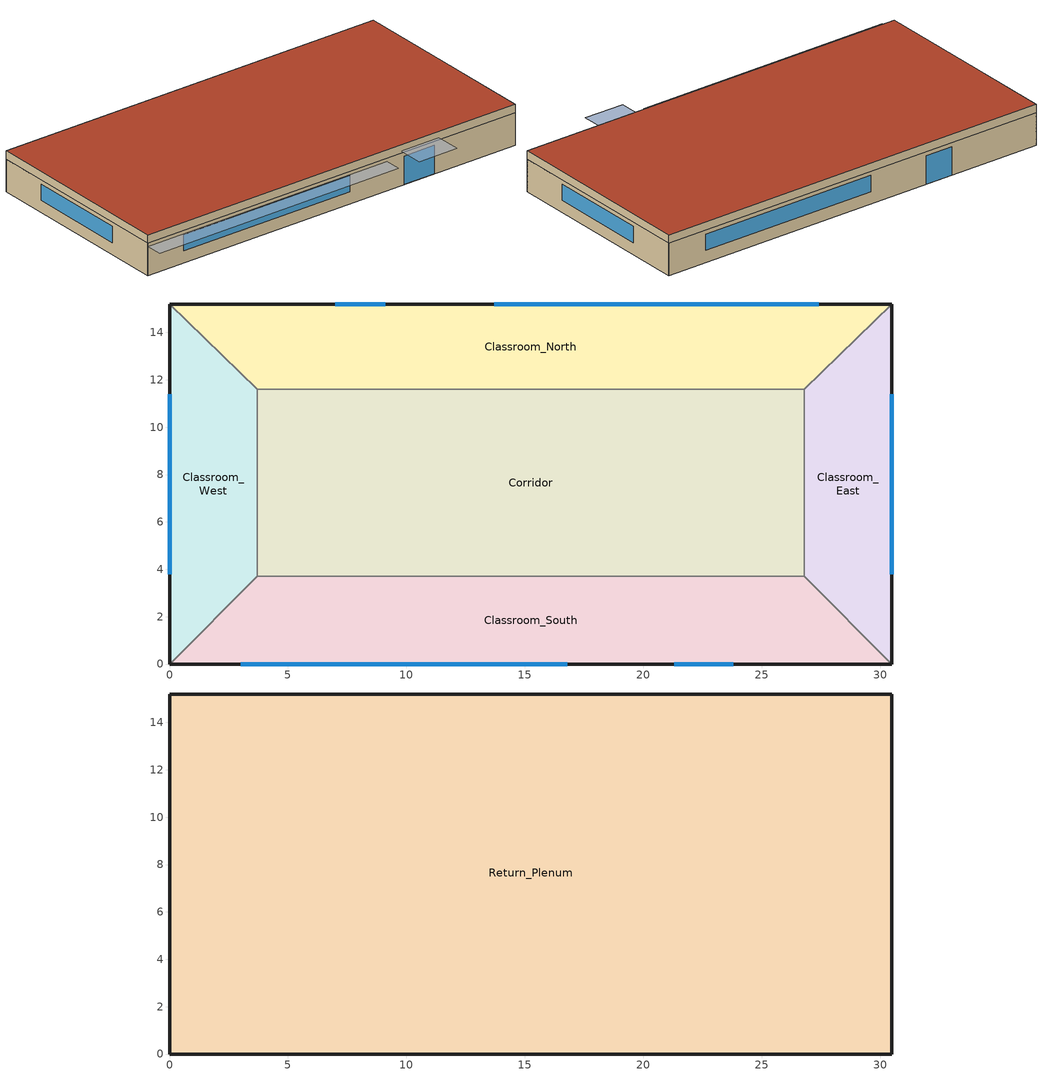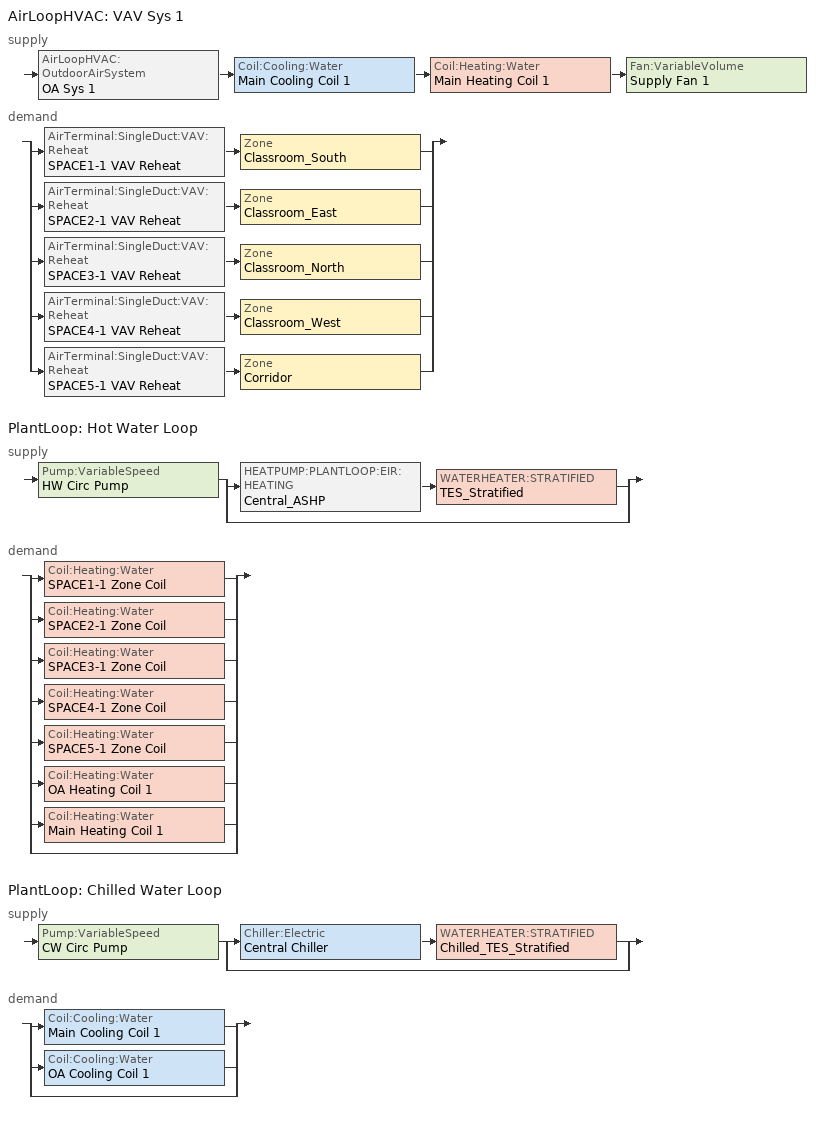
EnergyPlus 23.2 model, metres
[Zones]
Classroom_South
 floor ground (FLOOR-SLAB-1): 26.8,3.7 30.5,0 0,0 3.7,3.7 z0
 wall outside (WALL-1): 0,0 30.5,0 z0:2.4
 wall to Classroom_East (INT-WALL-1): 30.5,0 26.8,3.7 z0:2.4
 wall to Classroom_West (INT-WALL-1): 3.7,3.7 0,0 z0:2.4
 wall to Corridor (INT-WALL-1): 26.8,3.7 3.7,3.7 z0:2.4
 window (Dbl Clr 3mm/13mm Air): 3,0 16.8,0 z0.9:2.1
 window (Sgl Grey 3mm): 21.3,0 23.8,0 z0:2.1
Classroom_East
 floor ground (FLOOR-SLAB-1): 26.8,11.6 30.5,15.2 30.5,0 26.8,3.7 z0
 wall outside (WALL-1): 30.5,0 30.5,15.2 z0:2.4
 wall to Classroom_North (INT-WALL-1): 30.5,15.2 26.8,11.6 z0:2.4
 wall to Corridor (INT-WALL-1): 26.8,11.6 26.8,3.7 z0:2.4
 window (Dbl Clr 3mm/13mm Air): 30.5,3.8 30.5,11.4 z0.9:2.1
Classroom_North
 floor ground (FLOOR-SLAB-1): 26.8,11.6 3.7,11.6 0,15.2 30.5,15.2 z0
 wall outside (WALL-1): 30.5,15.2 0,15.2 z0:2.4
 wall to Classroom_West (INT-WALL-1): 0,15.2 3.7,11.6 z0:2.4
 wall to Corridor (INT-WALL-1): 3.7,11.6 26.8,11.6 z0:2.4
 window (Dbl Clr 3mm/13mm Air): 27.4,15.2 13.7,15.2 z0.9:2.1
 window (Sgl Grey 3mm): 9.1,15.2 7,15.2 z0:2.1
Classroom_West
 floor ground (FLOOR-SLAB-1): 3.7,3.7 0,0 0,15.2 3.7,11.6 z0
 wall outside (WALL-1): 0,15.2 0,0 z0:2.4
 wall to Corridor (INT-WALL-1): 3.7,3.7 3.7,11.6 z0:2.4
 window (Dbl Clr 3mm/13mm Air): 0,11.4 0,3.8 z0.9:2.1
Corridor
 floor ground (FLOOR-SLAB-1): 26.8,11.6 26.8,3.7 3.7,3.7 3.7,11.6 z0
Return_Plenum
 floor to Classroom_South (CLNG-1): 26.8,3.7 30.5,0 0,0 3.7,3.7 z2.4
 floor to Classroom_East (CLNG-1): 26.8,11.6 30.5,15.2 30.5,0 26.8,3.7 z2.4
 floor to Classroom_North (CLNG-1): 26.8,11.6 3.7,11.6 0,15.2 30.5,15.2 z2.4
 floor to Classroom_West (CLNG-1): 3.7,3.7 0,0 0,15.2 3.7,11.6 z2.4
 floor to Corridor (CLNG-1): 26.8,11.6 26.8,3.7 3.7,3.7 3.7,11.6 z2.4
 wall outside (WALL-1): 0,0 30.5,0 30.5,15.2 0,15.2 0,0 z2.4:3
 roof outside (ROOF-1): 0,15.2 0,0 30.5,0 30.5,15.2 z3
shading: 0,-1.3 0,0 19.8,0 19.8,-1.3 z2.2; 21,-2 21,0 24.1,0 24.1,-2 z2.6
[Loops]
AirLoopHVAC 'VAV Sys 1'
 supply: AirLoopHVAC:OutdoorAirSystem 'OA Sys 1' > Coil:Cooling:Water 'Main Cooling Coil 1' > Coil:Heating:Water 'Main Heating Coil 1' > Fan:VariableVolume 'Supply Fan 1'
 demand: split
  | AirTerminal:SingleDuct:VAV:Reheat 'SPACE1-1 VAV Reheat' > Zone 'Classroom_South'
  | AirTerminal:SingleDuct:VAV:Reheat 'SPACE2-1 VAV Reheat' > Zone 'Classroom_East'
  | AirTerminal:SingleDuct:VAV:Reheat 'SPACE3-1 VAV Reheat' > Zone 'Classroom_North'
  | AirTerminal:SingleDuct:VAV:Reheat 'SPACE4-1 VAV Reheat' > Zone 'Classroom_West'
  | AirTerminal:SingleDuct:VAV:Reheat 'SPACE5-1 VAV Reheat' > Zone 'Corridor'
PlantLoop 'Hot Water Loop'
 supply: Pump:VariableSpeed 'HW Circ Pump' > split
  | HEATPUMP:PLANTLOOP:EIR:HEATING 'Central_ASHP' > WATERHEATER:STRATIFIED 'TES_Stratified'
  | bypass
 demand: split
  | Coil:Heating:Water 'SPACE1-1 Zone Coil'
  | Coil:Heating:Water 'SPACE2-1 Zone Coil'
  | Coil:Heating:Water 'SPACE3-1 Zone Coil'
  | Coil:Heating:Water 'SPACE4-1 Zone Coil'
  | Coil:Heating:Water 'SPACE5-1 Zone Coil'
  | Coil:Heating:Water 'OA Heating Coil 1'
  | Coil:Heating:Water 'Main Heating Coil 1'
  | bypass
PlantLoop 'Chilled Water Loop'
 supply: Pump:VariableSpeed 'CW Circ Pump' > split
  | Chiller:Electric 'Central Chiller' > WATERHEATER:STRATIFIED 'Chilled_TES_Stratified'
  | bypass
 demand: split
  | Coil:Cooling:Water 'Main Cooling Coil 1'
  | Coil:Cooling:Water 'OA Cooling Coil 1'
  | bypass
[Building]
University_Classroom_Shanghai: North Axis=0; Terrain=City; Loads Convergence Tolerance Value=0.04; Temperature Convergence Tolerance Value=0.4; Solar Distribution=FullExterior; Maximum Number of Warmup Days=25; Minimum Number of Warmup Days=6
[Site:Location]
Shanghai_CHN: Latitude=31.23; Longitude=121.47; Time Zone=8; Elevation=4
[SizingPeriod:DesignDay] Day of Month=21; Humidity Condition Type=Wetbulb; Barometric Pressure=99063; Rain Indicator=No; Snow Indicator=No; Daylight Saving Time Indicator=No; Solar Model Indicator=ASHRAEClearSky
Name | Month | Day Type | Maximum DryBulb Temperature | Daily DryBulb Temperature Range | Wetbulb or DewPoint at Maximum DryBulb | Wind Speed | Wind Direction | Sky Clearness
CHICAGO_IL_USA Annual Heating 99% Design Conditions DB | 1 | WinterDesignDay | -17.3 | 0 | -17.3 | 4.9 | 270 | 0
CHICAGO_IL_USA Annual Cooling 1% Design Conditions DB/MCWB | 7 | SummerDesignDay | 31.5 | 10.7 | 23 | 5.3 | 230 | 1
[Site:GroundTemperature:BuildingSurface]
20.03, 20.03, 20.13, 20.3, 20.43, 20.52, 20.62, 20.77, 20.78, 20.55, 20.44, 20.2
[Material] Thermal Absorptance=0.9
Name | Roughness | Thickness | Conductivity | Density | Specific Heat | Solar Absorptance | Visible Absorptance
RG01 | Rough | 0.0127 | 1.442 | 881 | 1674 | 0.65 | 0.65
BR01 | VeryRough | 0.0095 | 0.162 | 1121 | 1464 | 0.7 | 0.7
IN46 | VeryRough | 0.0651667 | 0.023 | 24 | 1590 | 0.5 | 0.5
WD01 | MediumSmooth | 0.0191 | 0.115 | 513 | 1381 | 0.78 | 0.78
PW03 | MediumSmooth | 0.0127 | 0.115 | 545 | 1213 | 0.78 | 0.78
IN02 | Rough | 0.0901 | 0.043 | 10 | 837 | 0.75 | 0.75
GP01 | MediumSmooth | 0.0127 | 0.16 | 801 | 837 | 0.75 | 0.75
GP02 | MediumSmooth | 0.0159 | 0.16 | 801 | 837 | 0.75 | 0.75
CC03 | MediumRough | 0.1016 | 1.31 | 2243 | 837 | 0.65 | 0.65
[Material:NoMass]
MAT-CLNG-1: Roughness=Rough; Thermal Resistance=0.652259; Thermal Absorptance=0.65; Solar Absorptance=0.65; Visible Absorptance=0.65
[Material:AirGap]
AL21: Thermal Resistance=0.157
[WindowMaterial:Glazing] Optical Data Type=SpectralAverage; Infrared Transmittance at Normal Incidence=0; Front Side Infrared Hemispherical Emissivity=0.84; Back Side Infrared Hemispherical Emissivity=0.84; Conductivity=0.9
Name | Thickness | Solar Transmittance at Normal Incidence | Front Side Solar Reflectance at Normal Incidence | Back Side Solar Reflectance at Normal Incidence | Visible Transmittance at Normal Incidence | Front Side Visible Reflectance at Normal Incidence | Back Side Visible Reflectance at Normal Incidence
CLEAR 3MM | 0.006 | 0.837 | 0.075 | 0.075 | 0.898 | 0.081 | 0.081
GREY 3MM | 0.003 | 0.626 | 0.061 | 0.061 | 0.611 | 0.061 | 0.061
[WindowMaterial:Gas]
AIR 13MM: Gas Type=Air; Thickness=0.013
[Construction]
ROOF-1: RG01, BR01, IN46, WD01
WALL-1: WD01, PW03, IN02, GP01
CLNG-1: MAT-CLNG-1
FLOOR-SLAB-1: CC03
INT-WALL-1: GP02, AL21, GP02
Dbl Clr 3mm/13mm Air: CLEAR 3MM, AIR 13MM, CLEAR 3MM
Sgl Grey 3mm: GREY 3MM
[Zone] Type=1; Multiplier=1
Name | Ceiling Height | Volume
Return_Plenum | 0.6096 | 283.2
Classroom_South; Classroom_North | 2.4384 | 239.247
Classroom_East; Classroom_West | 2.4384 | 103.311
Corridor | 2.4384 | 447.683
[People] Number of People Schedule=OCCUPY-1; Number of People Calculation Method=people; Fraction Radiant=0.3; Activity Level Schedule=ActSchd
Name | Zone or ZoneList or Space or SpaceList | Number of People
SPACE1-1 People 1 | Classroom_South | 30
SPACE2-1 People 1 | Classroom_East | 30
SPACE3-1 People 1 | Classroom_North | 30
SPACE4-1 People 1 | Classroom_West | 30
SPACE5-1 People 1 | Corridor | 20
[Lights] Schedule=LIGHTS-1; Design Level Calculation Method=LightingLevel; Return Air Fraction=0.2; Fraction Radiant=0.59; Fraction Visible=0.2; Fraction Replaceable=0; EndUse Subcategory=GeneralLights
Name | Zone or ZoneList or Space or SpaceList | Lighting Level
SPACE1-1 Lights 1 | Classroom_South | 1584
SPACE2-1 Lights 1 | Classroom_East | 684
SPACE3-1 Lights 1 | Classroom_North | 1584
SPACE4-1 Lights 1 | Classroom_West | 684
SPACE5-1 Lights 1 | Corridor | 2964
[ElectricEquipment] Schedule=EQUIP-1; Design Level Calculation Method=EquipmentLevel; Fraction Latent=0; Fraction Radiant=0.3; Fraction Lost=0
Name | Zone or ZoneList or Space or SpaceList | Design Level
SPACE1-1 ElecEq 1 | Classroom_South | 1056
SPACE2-1 ElecEq 1 | Classroom_East | 456
SPACE3-1 ElecEq 1 | Classroom_North | 1056
SPACE4-1 ElecEq 1 | Classroom_West | 456
SPACE5-1 ElecEq 1 | Corridor | 1976
[ZoneInfiltration:DesignFlowRate] Schedule=INFIL-SCH; Design Flow Rate Calculation Method=flow/zone; Constant Term Coefficient=0; Temperature Term Coefficient=0; Velocity Term Coefficient=0.2237; Velocity Squared Term Coefficient=0
Name | Zone or ZoneList or Space or SpaceList | Design Flow Rate
SPACE1-1 Infil 1 | Classroom_South | 0.032
SPACE2-1 Infil 1 | Classroom_East | 0.014
SPACE3-1 Infil 1 | Classroom_North | 0.032
SPACE4-1 Infil 1 | Classroom_West | 0.014
SPACE5-1 Infil 1 | Corridor | 0.062
[DesignSpecification:OutdoorAir] Outdoor Air Method=sum; Outdoor Air Flow per Person=0.00236; Outdoor Air Flow per Zone Floor Area=0.000305; Outdoor Air Flow per Zone=0
SZ DSOA SPACE1-1; SZ DSOA SPACE2-1; SZ DSOA SPACE3-1; SZ DSOA SPACE4-1; SZ DSOA SPACE5-1
[Sizing:Zone] Zone Cooling Design Supply Air Temperature Input Method=SupplyAirTemperature; Zone Cooling Design Supply Air Temperature=14; Zone Heating Design Supply Air Temperature Input Method=SupplyAirTemperature; Zone Heating Design Supply Air Temperature=50; Zone Cooling Design Supply Air Humidity Ratio=0.009; Zone Heating Design Supply Air Humidity Ratio=0.004; Zone Heating Sizing Factor=0; Zone Cooling Sizing Factor=0; Cooling Design Air Flow Method=DesignDayWithLimit; Heating Design Air Flow Method=DesignDay; Account for Dedicated Outdoor Air System=No; Dedicated Outdoor Air System Control Strategy=NeutralSupplyAir; Dedicated Outdoor Air Low Setpoint Temperature for Design=autosize; Dedicated Outdoor Air High Setpoint Temperature for Design=autosize
Name | Design Specification Outdoor Air Object
Classroom_South | SZ DSOA SPACE1-1
Classroom_East | SZ DSOA SPACE2-1
Classroom_North | SZ DSOA SPACE3-1
Classroom_West | SZ DSOA SPACE4-1
Corridor | SZ DSOA SPACE5-1
[Sizing:System]
VAV Sys 1: Type of Load to Size On=sensible; Design Outdoor Air Flow Rate=autosize; Central Heating Maximum System Air Flow Ratio=0.3; Preheat Design Temperature=4.5; Preheat Design Humidity Ratio=0.008; Precool Design Temperature=11; Precool Design Humidity Ratio=0.008; Central Cooling Design Supply Air Temperature=12.8; Central Heating Design Supply Air Temperature=16.7; Type of Zone Sum to Use=noncoincident; 100 Outdoor Air in Cooling=no; 100 Outdoor Air in Heating=no; Central Cooling Design Supply Air Humidity Ratio=0.008; Central Heating Design Supply Air Humidity Ratio=0.008; Cooling Supply Air Flow Rate Method=DesignDay; Cooling Supply Air Flow Rate=0; Heating Supply Air Flow Rate Method=DesignDay; Heating Supply Air Flow Rate=0; Zone Maximum Outdoor Air Fraction=1; Cooling Design Capacity Method=CoolingDesignCapacity; Cooling Design Capacity=autosize; Heating Design Capacity Method=HeatingDesignCapacity; Heating Design Capacity=autosize; Central Cooling Capacity Control Method=VAV
[Sizing:Plant]
Name | Loop Type | Design Loop Exit Temperature | Loop Design Temperature Difference
Hot Water Loop | heating | 82 | 11
Chilled Water Loop | cooling | 7 | 4
[ZoneControl:Thermostat] Control Type Schedule=Zone Control Type Sched; Control 1=CoolingSetPoint; Control 2=HeatingSetpoint; Control 3=DualSetPoint
Name | Zone or ZoneList
SPACE1-1 Control | Classroom_South
SPACE2-1 Control | Classroom_East
SPACE3-1 Control | Classroom_North
SPACE4-1 Control | Classroom_West
SPACE5-1 Control | Corridor
[ThermostatSetpoint:SingleHeating]
HeatingSetpoint: Setpoint Temperature Schedule=Htg-SetP-Sch
[ThermostatSetpoint:SingleCooling]
CoolingSetpoint: Setpoint Temperature Schedule=Clg-SetP-Sch
[ThermostatSetpoint:DualSetpoint]
DualSetPoint: Heating Setpoint Temperature Schedule=Htg-SetP-Sch; Cooling Setpoint Temperature Schedule=Clg-SetP-Sch
[AirTerminal:SingleDuct:VAV:Reheat] Availability Schedule=ReheatCoilAvailSched; Maximum Air Flow Rate=autosize; Zone Minimum Air Flow Input Method=Constant; Constant Minimum Air Flow Fraction=0.3; Maximum Hot Water or Steam Flow Rate=autosize; Minimum Hot Water or Steam Flow Rate=0; Convergence Tolerance=0.001; Damper Heating Action=NORMAL; Maximum Flow per Zone Floor Area During Reheat=AUTOCALCULATE; Maximum Flow Fraction During Reheat=AUTOCALCULATE
Name | Reheat Coil
SPACE1-1 VAV Reheat | SPACE1-1 Zone Coil
SPACE2-1 VAV Reheat | SPACE2-1 Zone Coil
SPACE3-1 VAV Reheat | SPACE3-1 Zone Coil
SPACE4-1 VAV Reheat | SPACE4-1 Zone Coil
SPACE5-1 VAV Reheat | SPACE5-1 Zone Coil
[Zone equipment]
Classroom_South: SPACE1-1 VAV Reheat
Classroom_East: SPACE2-1 VAV Reheat
Classroom_North: SPACE3-1 VAV Reheat
Classroom_West: SPACE4-1 VAV Reheat
Corridor: SPACE5-1 VAV Reheat
[Fan:VariableVolume]
Supply Fan 1: Availability Schedule=FanAvailSched; Fan Total Efficiency=0.7; Pressure Rise=600; Maximum Flow Rate=autosize; Fan Power Minimum Flow Rate Input Method=Fraction; Fan Power Minimum Flow Fraction=0.25; Motor Efficiency=0.9; Motor In Airstream Fraction=1; Fan Power Coefficient 1=0.350712; Fan Power Coefficient 2=0.308505; Fan Power Coefficient 3=-0.541374; Fan Power Coefficient 4=0.871988; Fan Power Coefficient 5=0
[Coil:Cooling:Water] Availability Schedule=CoolingCoilAvailSched; Design Water Flow Rate=autosize; Design Air Flow Rate=autosize; Design Inlet Water Temperature=autosize; Design Inlet Air Temperature=autosize; Design Outlet Air Temperature=autosize; Design Inlet Air Humidity Ratio=autosize; Design Outlet Air Humidity Ratio=autosize; Type of Analysis=SimpleAnalysis; Heat Exchanger Configuration=CrossFlow; Design Water Temperature Difference=4
OA Cooling Coil 1; Main Cooling Coil 1
[Coil:Heating:Water] UFactor Times Area Value=autosize; Maximum Water Flow Rate=autosize; Performance Input Method=UFactorTimesAreaAndDesignWaterFlowRate; Rated Capacity=autosize; Rated Inlet Water Temperature=82.2; Rated Inlet Air Temperature=16.6; Rated Outlet Water Temperature=71.1; Rated Outlet Air Temperature=32.2; Design Water Temperature Difference=11
Name | Availability Schedule
SPACE1-1 Zone Coil; SPACE2-1 Zone Coil; SPACE3-1 Zone Coil; SPACE4-1 Zone Coil; SPACE5-1 Zone Coil; Main Heating Coil 1 | ReheatCoilAvailSched
OA Heating Coil 1 | CoolingCoilAvailSched
[Controller:WaterCoil] Control Variable=Temperature; Actuator Variable=FLOW; Controller Convergence Tolerance=0.002; Maximum Actuated Flow=autosize; Minimum Actuated Flow=0
Name | Action
OA HC Controller 1; Central Heating Coil Controller 1 | Normal
OA CC Controller 1; Central Cooling Coil Controller 1 | Reverse
[Controller:OutdoorAir]
OA Controller 1: Minimum Outdoor Air Flow Rate=autosize; Maximum Outdoor Air Flow Rate=autosize; Economizer Control Type=NoEconomizer; Economizer Control Action Type=ModulateFlow; Economizer Maximum Limit DryBulb Temperature=19; Economizer Minimum Limit DryBulb Temperature=4.6; Lockout Type=NoLockout; Minimum Limit Type=FixedMinimum; Minimum Outdoor Air Schedule=Min OA Sched
[AirLoopHVAC]
VAV Sys 1: Design Supply Air Flow Rate=autosize
[AirLoopHVAC:ReturnPlenum]
Return-Plenum-1: Zone=Return_Plenum
[Pump:VariableSpeed] Design Maximum Flow Rate=autosize; Design Pump Head=179352; Design Power Consumption=autosize; Motor Efficiency=0.9; Fraction of Motor Inefficiencies to Fluid Stream=0; Coefficient 1 of the Part Load Performance Curve=0; Coefficient 2 of the Part Load Performance Curve=1; Coefficient 3 of the Part Load Performance Curve=0; Coefficient 4 of the Part Load Performance Curve=0; Design Minimum Flow Rate=0; Pump Control Type=Continuous
Name | Pump Flow Rate Schedule
HW Circ Pump
CW Circ Pump | CoolingPumpAvailSched
[Chiller:Electric]
Central Chiller: Condenser Type=AirCooled; Nominal Capacity=autosize; Nominal COP=3.2; Minimum Part Load Ratio=0; Maximum Part Load Ratio=1; Optimum Part Load Ratio=0.65; Design Condenser Inlet Temperature=35; Temperature Rise Coefficient=2.778; Design Chilled Water Outlet Temperature=6.67; Design Chilled Water Flow Rate=autosize; Design Condenser Fluid Flow Rate=autosize; Coefficient 1 of Capacity Ratio Curve=0.9949; Coefficient 2 of Capacity Ratio Curve=-0.045954; Coefficient 3 of Capacity Ratio Curve=-0.0013543; Coefficient 1 of Power Ratio Curve=2.333; Coefficient 2 of Power Ratio Curve=-1.975; Coefficient 3 of Power Ratio Curve=0.6121; Coefficient 1 of Full Load Ratio Curve=0.03303; Coefficient 2 of Full Load Ratio Curve=0.6852; Coefficient 3 of Full Load Ratio Curve=0.2818; Chilled Water Outlet Temperature Lower Limit=5; Chiller Flow Mode=LeavingSetpointModulated
[HEATPUMP:PLANTLOOP:EIR:HEATING]
Central_ASHP: Condenser Type=AirSource; Load Side Reference Flow Rate=autosize; Source Side Reference Flow Rate=autosize; Reference Capacity=195800; Reference Coefficient of Performance=3.2; Sizing Factor=1; Capacity Modifier Function of Temperature Curve=HP_Heat_Cap_Curve; Electric Input to Output Ratio Modifier Function of Temperature Curve=HP_Heat_EIR_Curve; Electric Input to Output Ratio Modifier Function of Part Load Ratio Curve=HP_Heat_PLR_Curve; Heating To Cooling Capacity Sizing Ratio=1; Heat Pump Sizing Method=CoolingCapacity; Control Type=Load; Flow Mode=ConstantFlow; Minimum Part Load Ratio=0; Minimum Source Inlet Temperature=-100; Maximum Source Inlet Temperature=100; Maximum Outdoor Dry Bulb Temperature For Defrost Operation=10; Heat Pump Defrost Time Period Fraction=0.058333
[WATERHEATER:STRATIFIED] EndUse Subcategory=General; Tank Shape=VerticalCylinder; Heater Priority Control=MasterSlave; Heater 1 Deadband Temperature Difference=2; Heater 1 Capacity=0; Heater 2 Deadband Temperature Difference=2; Heater 2 Capacity=0; Heater Fuel Type=Electricity; Heater Thermal Efficiency=1; Off Cycle Parasitic Fuel Consumption Rate=0; Off Cycle Parasitic Heat Fraction to Tank=0; Off Cycle Parasitic Height=0; On Cycle Parasitic Fuel Consumption Rate=0; On Cycle Parasitic Heat Fraction to Tank=0; On Cycle Parasitic Height=0; Ambient Temperature Indicator=Schedule; Skin Loss Fraction to Zone=1; Off Cycle Flue Loss Fraction to Zone=1; Use Side Effectiveness=1; Source Side Effectiveness=1; Source Side Inlet Height=Autocalculate; Source Side Outlet Height=0; Inlet Mode=Fixed; Use Side Design Flow Rate=autosize; Source Side Design Flow Rate=autosize; Indirect Water Heating Recovery Time=1.5; Node 1 Additional Loss Coefficient=0; Node 2 Additional Loss Coefficient=0; Node 3 Additional Loss Coefficient=0; Node 4 Additional Loss Coefficient=0; Node 5 Additional Loss Coefficient=0; Node 6 Additional Loss Coefficient=0; Node 7 Additional Loss Coefficient=0; Node 8 Additional Loss Coefficient=0; Node 9 Additional Loss Coefficient=0; Node 10 Additional Loss Coefficient=0; Node 11 Additional Loss Coefficient=0; Node 12 Additional Loss Coefficient=0; Source Side Flow Control Mode=IndirectHeatPrimarySetpoint
Name | Tank Volume | Tank Height | Maximum Temperature Limit | Heater 1 Setpoint Temperature Schedule | Heater 1 Height | Heater 2 Setpoint Temperature Schedule | Heater 2 Height | Ambient Temperature Schedule | Uniform Skin Loss Coefficient per Unit Area to Ambient Temperature | Use Side Inlet Height | Use Side Outlet Height | Number of Nodes | Additional Destratification Conductivity
TES_Stratified | 12 | 2.5 | 90 | TES_Heater_Setpoint | 2 | TES_Heater_Setpoint | 0.5 | TES_Ambient_Temp | 0.172317 | 2.5 | 0 | 10 | 0.1
Chilled_TES_Stratified | 8 | 2 | 20 | RL_Chilled_TES_Setpoint | 1.6 | RL_Chilled_TES_Setpoint | 0.4 | Chilled_TES_Ambient_Temp | 0.360691 | 0 | 2 | 6 | 0.15
[PlantLoop] Fluid Type=Water; Maximum Loop Flow Rate=autosize; Minimum Loop Flow Rate=0.0001; Load Distribution Scheme=Optimal
Name | Plant Equipment Operation Scheme | Maximum Loop Temperature | Minimum Loop Temperature
Hot Water Loop | Hot Loop Operation | 100 | 10
Chilled Water Loop | CW Loop Operation | 98 | 1
[PlantEquipmentList]
heating plant: Central_ASHP
Cooling Plant: Central Chiller
[PlantEquipmentOperation:CoolingLoad]
Central Chiller Only: Load Range 1 Lower Limit=0; Load Range 1 Upper Limit=900000; Range 1 Equipment List=Cooling Plant
[PlantEquipmentOperation:HeatingLoad]
Central Boiler Only: Load Range 1 Lower Limit=0; Load Range 1 Upper Limit=1000000; Range 1 Equipment List=heating plant
[PlantEquipmentOperationSchemes] Control Scheme 1 Schedule=PlantOnSched
Name | Control Scheme 1
Hot Loop Operation | Central Boiler Only
CW Loop Operation | Central Chiller Only
[ENERGYMANAGEMENTSYSTEM:SENSOR]
Name | OutputVariable or OutputMeter Index Key | OutputVariable or OutputMeter
TES_Tank_Temp_Sensor | TES_Stratified | Water Heater Tank Temperature
OAT_Sensor | Environment | Site Outdoor Air Drybulb Temperature
[ENERGYMANAGEMENTSYSTEM:ACTUATOR] Actuated Component Type=Schedule:Constant; Actuated Component Control Type=Schedule Value
Name | Actuated Component Unique
Chilled_TES_Setpoint_Actuator | RL_Chilled_TES_Setpoint
HW_Setpoint_Actuator | RL_HW_Supply_Setpoint
Heating_Setpoint_Actuator | RL_Heating_Setpoint
Cooling_Setpoint_Actuator | RL_Cooling_Setpoint
HP_Enable_Actuator | RL_HP_Avail_Sch
Chiller_Enable_Actuator | RL_Chiller_Avail_Sch
[AvailabilityManager:Scheduled]
VAV Sys 1 Avail: Schedule=FanAvailSched
[AvailabilityManager:LowTemperatureTurnOff]
CW Low Temp Limit: Temperature=2; Applicability Schedule=CoolingPumpAvailSched
[SetpointManager:Scheduled] Control Variable=Temperature
Name | Schedule | Setpoint Node or NodeList
Supply Air Temp Manager 1 | Seasonal Reset Supply Air Temp Sch | VAV Sys 1 Outlet Node
OA Air Temp Manager 1 | OA Cooling Supply Air Temp Sch | OA Mixing Box 1 Inlet Node
OA Air Temp Manager 2 | OA Heating Supply Air Temp Sch | OA Heating Coil 1 Air Outlet Node
Central Boiler Setpoint Manager | HW Loop Temp Schedule | Central Boiler Outlet Node
Chilled Water Loop Setpoint Manager | CW Loop Temp Schedule | CW Supply Outlet Node
Central Chiller Setpoint Manager | CW Loop Temp Schedule | Central Chiller Outlet Node
[SETPOINTMANAGER:SCHEDULED]
RL_HW_Loop_Setpoint_Manager: Control Variable=Temperature; Schedule=RL_HW_Supply_Setpoint; Setpoint Node or NodeList=HW Supply Outlet Node
[SetpointManager:MixedAir]
Mixed Air Temp Manager 1: Control Variable=Temperature; Setpoint Node or NodeList=Main Branch SetPoint Node List
[GENERATOR:PHOTOVOLTAIC]
Rooftop_PV_Array: Surface=TOP-1; Module Performance=PV_Performance; Heat Transfer Integration Mode=Decoupled; Number of Series Strings in Parallel=1; Number of Modules in Series=1
[PHOTOVOLTAICPERFORMANCE:SIMPLE]
PV_Performance: Fraction of Surface Area with Active Solar Cells=0.85; Conversion Efficiency Input Mode=Fixed; Value for Cell Efficiency if Fixed=0.18
[ELECTRICLOADCENTER:GENERATORS]
PV_Generator_List: Generator 1=Rooftop_PV_Array; Generator 1 Rated Electric Power Output=47000
[ELECTRICLOADCENTER:INVERTER:SIMPLE]
PV_Inverter: Radiative Fraction=0; Inverter Efficiency=0.96
[ELECTRICLOADCENTER:DISTRIBUTION]
PV_Load_Center: Generator List=PV_Generator_List; Generator Operation Scheme Type=Baseload; Electrical Buss Type=DirectCurrentWithInverter; Inverter=PV_Inverter; Storage Operation Scheme=TrackFacilityElectricDemandStoreExcessOnSite; Maximum Storage State of Charge Fraction=1; Minimum Storage State of Charge Fraction=0
[Schedule:Compact]
OCCUPY-1: Through: 12/31, For: WeekDays SummerDesignDay CustomDay1 CustomDay2, Until: 8:00, 0, Until: 11:00, 1, Until: 12:00, 0.8, Until: 13:00, 0.4, Until: 14:00, 0.8, Until: 18:00, 1, Until: 19:00, 0.5, Until: 24:00, 0, For: Weekends WinterDesignDay Holiday, Until: 24:00, 0
LIGHTS-1: Through: 12/31, For: WeekDays SummerDesignDay CustomDay1 CustomDay2, Until: 8:00, 0.05, Until: 9:00, 0.9, Until: 10:00, 0.95, Until: 11:00, 1, Until: 12:00, 0.95, Until: 13:00, 0.8, Until: 14:00, 0.9, Until: 18:00, 1, Until: 19:00, 0.6, Until: 21:00, 0.2, Until: 24:00, 0.05, For: Weekends WinterDesignDay Holiday, Until: 24:00, 0.05
EQUIP-1: Through: 12/31, For: WeekDays SummerDesignDay CustomDay1 CustomDay2, Until: 8:00, 0.02, Until: 9:00, 0.4, Until: 14:00, 0.9, Until: 15:00, 0.8, Until: 16:00, 0.7, Until: 18:00, 0.5, Until: 20:00, 0.3, Until: 24:00, 0.02, For: Weekends WinterDesignDay Holiday, Until: 24:00, 0.2
INFIL-SCH: Through: 3/31, For: AllDays, Until: 24:00, 1, Through: 10/31, For: AllDays, Until: 24:00, 0, Through: 12/31, For: AllDays, Until: 24:00, 1
ActSchd: Through: 12/31, For: AllDays, Until: 24:00, 117.24
Htg-SetP-Sch: Through: 12/31, For: SummerDesignDay, Until: 24:00, 16.7, For: WinterDesignDay, Until: 24:00, 22.2, For: WeekDays, Until: 6:00, 16.7, Until: 20:00, 22.2, Until: 24:00, 16.7, For: WeekEnds Holiday, Until: 24:00, 16.7, For: AllOtherDays, Until: 24:00, 16.7
Clg-SetP-Sch: Through: 12/31, For: SummerDesignDay, Until: 24:00, 23.9, For: WinterDesignDay, Until: 24:00, 29.4, For: WeekDays, Until: 6:00, 29.4, Until: 20:00, 23.9, Until: 24:00, 29.4, For: WeekEnds Holiday, Until: 24:00, 29.4, For: AllOtherDays, Until: 24:00, 29.4
Zone Control Type Sched: Through: 12/31, For: SummerDesignDay, Until: 24:00, 2, For: WinterDesignDay, Until: 24:00, 1, For: AllOtherDays, Until: 24:00, 4
Min OA Sched: Through: 12/31, For: Weekdays, Until: 6:00, 0.02, Until: 20:00, 1, Until: 24:00, 0.02, For: AllOtherDays, Until: 24:00, 0.02
FanAvailSched; ReheatCoilAvailSched: Through: 3/31, For: AllDays, Until: 24:00, 1, Through: 9/30, For: WeekDays, Until: 6:00, 0, Until: 20:00, 1, Until: 24:00, 0, For: SummerDesignDay WinterDesignDay, Until: 24:00, 1, For: AllOtherDays, Until: 24:00, 0, Through: 12/31, For: AllDays, Until: 24:00, 1
CoolingCoilAvailSched: Through: 12/31, For: WeekDays, Until: 6:00, 0, Until: 20:00, 1, Until: 24:00, 0, For: SummerDesignDay WinterDesignDay, Until: 24:00, 1, For: AllOtherDays, Until: 24:00, 0
CoolingPumpAvailSched; PlantOnSched: Through: 12/31, For: AllDays, Until: 24:00, 1
CW Loop Temp Schedule: Through: 12/31, For: AllDays, Until: 24:00, 7.22
HW Loop Temp Schedule: Through: 12/31, For: AllDays, Until: 24:00, 82
Seasonal Reset Supply Air Temp Sch: Through: 3/31, For: AllDays, Until: 24:00, 16, Through: 9/30, For: AllDays, Until: 24:00, 13, Through: 12/31, For: AllDays, Until: 24:00, 16
OA Cooling Supply Air Temp Sch: Through: 12/31, For: AllDays, Until: 24:00, 11.5
OA Heating Supply Air Temp Sch: Through: 12/31, For: AllDays, Until: 24:00, 4.5
[SCHEDULE:COMPACT]
TES_Ambient_Temp: Through: 12/31, For: AllDays, Until: 24:00, 15
[SCHEDULE:CONSTANT]
Name | Hourly Value
TES_Heater_Setpoint | 50
RL_Chilled_TES_Setpoint | 7
Chilled_TES_Ambient_Temp | 20
RL_HW_Supply_Setpoint | 45
RL_Heating_Setpoint | 21
RL_Cooling_Setpoint | 24
RL_HP_Avail_Sch; RL_Chiller_Avail_Sch | 1
[CURVE:QUADRATIC]
HP_Heat_PLR_Curve: Coefficient1 Constant=0.1; Coefficient2 x=0.85; Coefficient3 x2=0.05; Minimum Value of x=0; Maximum Value of x=1; Input Unit Type for X=Dimensionless; Output Unit Type=Dimensionless
[CURVE:BIQUADRATIC] Minimum Value of x=25; Maximum Value of x=60; Minimum Value of y=-20; Maximum Value of y=25; Input Unit Type for X=Dimensionless; Input Unit Type for Y=Dimensionless; Output Unit Type=Dimensionless
Name | Coefficient1 Constant | Coefficient2 x | Coefficient3 x2 | Coefficient4 y | Coefficient5 y2 | Coefficient6 xy
HP_Heat_Cap_Curve | 1.19 | -0.0052 | 0 | 0.027 | 0.00015 | -0.00012
HP_Heat_EIR_Curve | 0.67 | 0.012 | 8e-05 | -0.022 | 0.00035 | -0.00015
